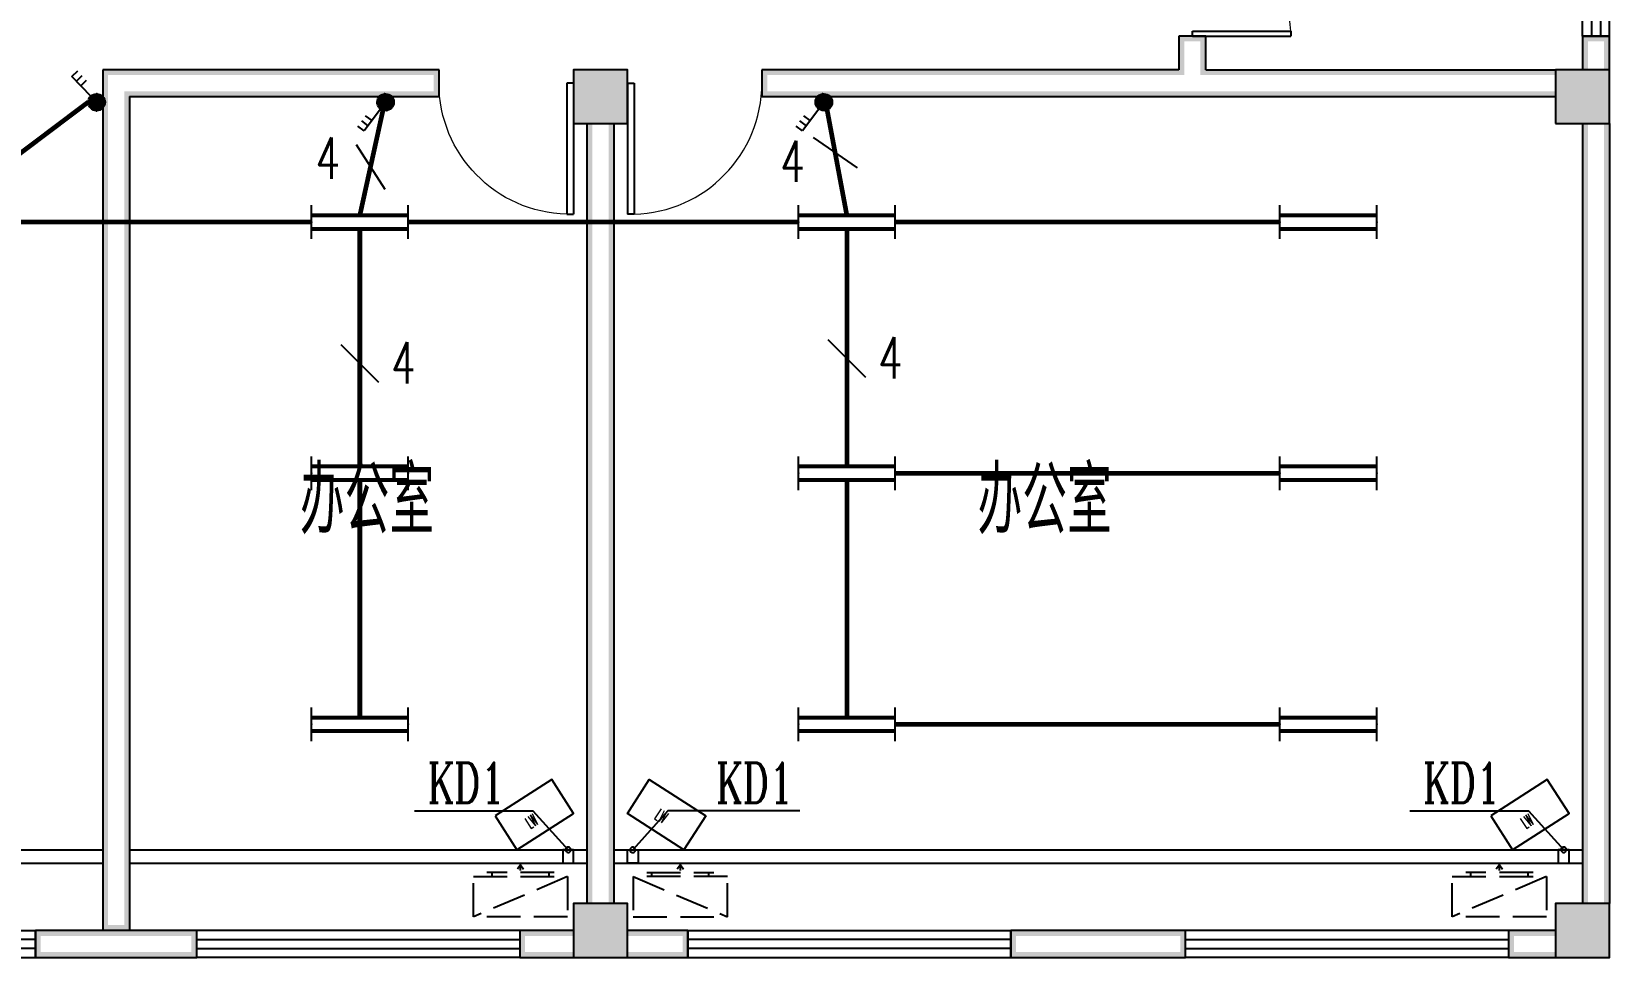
# Model space of a CAD drawing. Extents: x 6250600 to 6678662, y -692028 to -290561.
# Drawn here: x 6289883 to 6301612, y -496688 to -489804 of the extents above; entities that cross this region are included whole.
import ezdxf
from ezdxf.enums import TextEntityAlignment as Align

# ---------------------------------------------------------------- set-up
doc = ezdxf.new("R2010")
doc.units = 0
doc.header["$LTSCALE"] = 1000
doc.header["$MEASUREMENT"] = 0
doc.linetypes.add('DASH', pattern=[0.35, 0.25, -0.1])
doc.layers.get('0').update_dxf_attribs({"linetype": 'CONTINUOUS'})
for name, color, linetype in [('DIM-照明', 3, 'CONTINUOUS'), ('EQUIP-照明', 3, 'CONTINUOUS'), ('PUB_HATCH', 8, 'CONTINUOUS'), ('TEL_TEXT', 7, 'CONTINUOUS'), ('WIRE-照明', 1, 'CONTINUOUS'), ('建筑底图', 251, 'CONTINUOUS')]:
    doc.layers.add(name, color=color, linetype=linetype)
doc.styles.add('_TCH_DIM', font='SIMPLEX', dxfattribs={"bigfont": 'GBCBIG'})
doc.styles.add('_TCH_LABEL', font='COMPLEX', dxfattribs={"bigfont": 'GBCBIG'})
doc.styles.add('_TEL_DIM', font='sceie.shx', dxfattribs={"width": 0.8, "height": 3.5, "bigfont": 'sceic.shx'})
doc.styles.add('DIM_FONT', font='SIMPLEX', dxfattribs={"width": 0.7, "bigfont": 'GBCBIG'})
doc.styles.add('schuco', font='sceie.shx', dxfattribs={"width": 0.7, "bigfont": 'sceic.shx'})
doc.styles.get("Standard").update_dxf_attribs({"font": 'GBENOR', "bigfont": 'GBCBIG'})

# ---------------------------------------------------------------- blocks, each defined once
blk = doc.blocks.new('$equip$00001160')
for p, q in [((-1.2, 0.417), (-1.2, -0.417)), ((1.2, 0.417), (1.2, -0.417)), ((-1.2, 0.167), (1.2, 0.167)), ((-1.2, -0.167), (1.2, -0.167))]:
    blk.add_line(p, q)
at = {"const_width": 0.1}
for points in [[(-1.2, 0.167), (1.2, 0.167)], [(-1.2, -0.167), (1.2, -0.167)]]:
    blk.add_lwpolyline(points, dxfattribs=at)
at = {"layer": 'EQUIP-照明'}
for p in [(-1.2, 0), (0, 0.167), (1.2, 0), (0, -0.167)]:
    blk.add_point(p, dxfattribs=at)
at = {"layer": 'EQUIP-照明', "flags": 9}
blk.add_attdef('A', (0, 0), '', height=0.00002, dxfattribs=at)
blk = doc.blocks.new('$equip$00001964')
for p, q in [((0.147, 0.356), (0.625, 0.833)), ((0.625, 0.833), (0.766, 0.692)), ((0.399, 0.607), (0.54, 0.466)), ((0.512, 0.72), (0.653, 0.579))]:
    blk.add_line(p, q)
blk.add_circle((0, 0.208), 0.208)
for p in [(0, 0.417), (-0.208, 0.208), (0, 0), (0.208, 0.208)]:
    blk.add_point(p)
for points in [[(0, 0.417), (0, 0.417), (-0.104, 0.389), (0.104, 0.389)], [(-0.18, 0.313), (0.18, 0.313), (-0.208, 0.208), (0.208, 0.208)], [(-0.18, 0.104), (0.18, 0.104), (-0.208, 0.208), (0.208, 0.208)], [(-0.104, 0.389), (0.104, 0.389), (-0.18, 0.313), (0.18, 0.313)], [(-0.104, 0.028), (0.104, 0.028), (-0.18, 0.104), (0.18, 0.104)], [(0, 0), (0, 0), (-0.104, 0.028), (0.104, 0.028)]]:
    blk.add_solid(points)
at = {"layer": 'TEL_TEXT', "style": '_TEL_DIM', "flags": 1}
blk.add_attdef('A', text='', height=0.00002, dxfattribs=at).set_placement((0, 0), align=Align.MIDDLE_CENTER)
blk = doc.blocks.new('$TELECSYS$00000095')
blk.add_line((0.4, 0.4), (-0.4, -0.4))
at = {"width": 0.8}
blk.add_attdef('N', text='', height=1, dxfattribs=at).set_placement((-0.017, 1.056), align=Align.MIDDLE)
blk = doc.blocks.new('$TelecSys$00000152')
blk.add_blockref('$TELECSYS$00000095', (0, 0))
at = {"style": '_TEL_DIM', "width": 0.7}
blk.add_attdef('N', text='', height=0.875, dxfattribs=at).set_placement((-0.015, 0.924), align=Align.MIDDLE)
blk = doc.blocks.new('A$C2E081725')
at = {"linetype": 'DASH'}
for p, q in [((700, 94), (0, 394)), ((600, 64), (100, 64)), ((138, 94), (138, 64)), ((350, 8), (327, 39)), ((350, 49), (350, 0)), ((350, 8), (373, 39)), ((563, 94), (563, 64))]:
    blk.add_line(p, q, dxfattribs=at)
blk.add_lwpolyline([(0, 394), (0, 94), (700, 94), (700, 394)], close=True, dxfattribs=at)
blk = doc.blocks.new('$DorLib2D$00000002')
for p, q in [((-0.5, 0), (-0.5, 0.4875)), ((-0.475, 0.4875), (-0.5, 0.4875)), ((-0.475, 0), (-0.475, 0.4875)), ((0.475, 0), (0.475, 0.4875)), ((0.475, 0.4875), (0.5, 0.4875)), ((0.5, 0), (0.5, 0.4875)), ((-0.5, 0), (-0.475, 0)), ((0.5, 0), (0.475, 0))]:
    blk.add_line(p, q)
at = {"lineweight": 13}
for centre, start, end in [((-0.4875, 0), 0, 88.53072), ((0.4875, 0), 91.46928, 180)]:
    blk.add_arc(centre, 0.4875, start, end, dxfattribs=at)
blk = doc.blocks.new('$WINLIB2D$00000001')
at = {"color": 0}
for points in [[(-0.5, 0.5), (-0.5, -0.5)], [(-0.5, 0.5), (0.5, 0.5)], [(0.5, -0.5), (0.5, 0.5)], [(0.5, 0.1667), (-0.5, 0.1667)], [(0.5, -0.1667), (-0.5, -0.1667)], [(-0.5, -0.5), (0.5, -0.5)]]:
    blk.add_lwpolyline(points, dxfattribs=at)
blk = doc.blocks.new('$DorLib2D$00000001')
for p, q in [((0.45, 0.975), (0.5, 0.975)), ((0.45, 0), (0.45, 0.975)), ((0.5, 0), (0.5, 0.975)), ((0.5, 0), (0.45, 0))]:
    blk.add_line(p, q)
at = {"lineweight": 13}
blk.add_arc((0.475, 0), 0.975, 91.4693, 180, dxfattribs=at)
blk = doc.blocks.new('$TCHSYS$WIN2D')
for p, q in [((-0.5, 0.5), (0.5, 0.5)), ((-0.5, 0.5), (-0.5, -0.5)), ((0.5, 0.5), (0.5, -0.5)), ((0.5, 0.1667), (-0.5, 0.1667)), ((0.5, -0.1667), (-0.5, -0.1667)), ((-0.5, -0.5), (0.5, -0.5))]:
    blk.add_line(p, q)
blk = doc.blocks.new('_FZH')
blk.add_lwpolyline([(-0.5, -0.5), (0.5, -0.5), (0.5, 0.5), (-0.5, 0.5)], close=True)
at = {"layer": 'PUB_HATCH'}
blk.add_solid([(-0.5, -0.5), (0.5, -0.5), (-0.5, 0.5), (0.5, 0.5)], dxfattribs=at)

msp = doc.modelspace()

# ---------------------------------------------------------------- hatches: boundary and pattern name
at = {"layer": '建筑底图'}
for points in [[(6298611.8, -489837.6), (6298411.8, -489837.6), (6298451.8, -489877.6), (6298571.8, -489877.6)], [(6298411.8, -489837.6), (6298411.8, -490087.6), (6298451.8, -490127.6), (6298451.8, -489877.6)], [(6298611.8, -490087.6), (6298611.8, -489837.6), (6298571.8, -489877.6), (6298571.8, -490127.6)], [(6301611.8, -489837.6), (6301411.8, -489837.6), (6301451.8, -489877.6), (6301571.8, -489877.6)], [(6301411.8, -490087.6), (6301451.8, -490087.6), (6301451.8, -489877.6), (6301411.8, -489837.6)], [(6301571.8, -490087.6), (6301611.8, -490087.6), (6301611.8, -489837.6), (6301571.8, -489877.6)], [(6292911.8, -490087.6), (6290411.8, -490087.6), (6290451.8, -490127.6), (6292871.8, -490127.6)], [(6290411.8, -490087.6), (6290411.8, -496487.6), (6290451.8, -496487.6), (6290451.8, -490127.6)], [(6292911.8, -490287.6), (6292911.8, -490087.6), (6292871.8, -490127.6), (6292871.8, -490247.6)], [(6294311.8, -490087.6), (6293911.8, -490087.6), (6293951.8, -490127.6), (6294271.8, -490127.6)], [(6293911.8, -490087.6), (6293911.8, -490487.6), (6293951.8, -490447.6), (6293951.8, -490127.6)], [(6294311.8, -490487.6), (6294311.8, -490087.6), (6294271.8, -490127.6), (6294271.8, -490447.6)], [(6298411.8, -490087.6), (6295311.8, -490087.6), (6295351.8, -490127.6), (6298451.8, -490127.6)], [(6295311.8, -490087.6), (6295311.8, -490287.6), (6295351.8, -490247.6), (6295351.8, -490127.6)], [(6301211.8, -490127.6), (6301211.8, -490087.6), (6298611.8, -490087.6), (6298571.8, -490127.6)], [(6301611.8, -490087.6), (6301211.8, -490087.6), (6301251.8, -490127.6), (6301571.8, -490127.6)], [(6301211.8, -490087.6), (6301211.8, -490487.6), (6301251.8, -490447.6), (6301251.8, -490127.6)], [(6301611.8, -490487.6), (6301611.8, -490087.6), (6301571.8, -490127.6), (6301571.8, -490447.6)], [(6290611.8, -490287.6), (6292911.8, -490287.6), (6292871.8, -490247.6), (6290571.8, -490247.6)], [(6290611.8, -490287.6), (6290611.8, -496487.6), (6290571.8, -496487.6), (6290571.8, -490247.6)], [(6295311.8, -490287.6), (6298511.8, -490287.6), (6298511.8, -490247.6), (6295351.8, -490247.6)], [(6301211.8, -490287.6), (6301211.8, -490247.6), (6298511.8, -490247.6), (6298511.8, -490287.6)], [(6293911.8, -490487.6), (6294311.8, -490487.6), (6294271.8, -490447.6), (6293951.8, -490447.6)], [(6294011.8, -496287.6), (6294051.8, -496287.6), (6294051.8, -490487.6), (6294011.8, -490487.6)], [(6294171.8, -496287.6), (6294211.8, -496287.6), (6294211.8, -490487.6), (6294171.8, -490487.6)], [(6301211.8, -490487.6), (6301611.8, -490487.6), (6301571.8, -490447.6), (6301251.8, -490447.6)], [(6301411.8, -496287.6), (6301451.8, -496287.6), (6301451.8, -490487.6), (6301411.8, -490487.6)], [(6301571.8, -496287.6), (6301611.8, -496287.6), (6301611.8, -490487.6), (6301571.8, -490487.6)], [(6294311.8, -496287.6), (6293911.8, -496287.6), (6293951.8, -496327.6), (6294271.8, -496327.6)], [(6293911.8, -496287.6), (6293911.8, -496687.6), (6293951.8, -496647.6), (6293951.8, -496327.6)], [(6294311.8, -496687.6), (6294311.8, -496287.6), (6294271.8, -496327.6), (6294271.8, -496647.6)], [(6301611.8, -496287.6), (6301211.8, -496287.6), (6301251.8, -496327.6), (6301571.8, -496327.6)], [(6301211.8, -496287.6), (6301211.8, -496687.6), (6301251.8, -496647.6), (6301251.8, -496327.6)], [(6301611.8, -496687.6), (6301611.8, -496287.6), (6301571.8, -496327.6), (6301571.8, -496647.6)], [(6290611.8, -496487.6), (6290411.8, -496487.6), (6290411.8, -496447.6), (6290611.8, -496447.6)], [(6290511.8, -496487.6), (6289911.8, -496487.6), (6289951.8, -496527.6), (6290511.8, -496527.6)], [(6289911.8, -496487.6), (6289911.8, -496687.6), (6289951.8, -496647.6), (6289951.8, -496527.6)], [(6291111.8, -496487.6), (6290511.8, -496487.6), (6290511.8, -496527.6), (6291071.8, -496527.6)], [(6291111.8, -496687.6), (6291111.8, -496487.6), (6291071.8, -496527.6), (6291071.8, -496647.6)], [(6293911.8, -496527.6), (6293911.8, -496487.6), (6293511.8, -496487.6), (6293551.8, -496527.6)], [(6293511.8, -496487.6), (6293511.8, -496687.6), (6293551.8, -496647.6), (6293551.8, -496527.6)], [(6294311.8, -496487.6), (6294311.8, -496527.6), (6294721.8, -496527.6), (6294761.8, -496487.6)], [(6294761.8, -496687.6), (6294761.8, -496487.6), (6294721.8, -496527.6), (6294721.8, -496647.6)], [(6297811.8, -496487.6), (6297161.8, -496487.6), (6297201.8, -496527.6), (6297811.8, -496527.6)], [(6297161.8, -496487.6), (6297161.8, -496687.6), (6297201.8, -496647.6), (6297201.8, -496527.6)], [(6298461.8, -496487.6), (6297811.8, -496487.6), (6297811.8, -496527.6), (6298421.8, -496527.6)], [(6298461.8, -496687.6), (6298461.8, -496487.6), (6298421.8, -496527.6), (6298421.8, -496647.6)], [(6301211.8, -496527.6), (6301211.8, -496487.6), (6300861.8, -496487.6), (6300901.8, -496527.6)], [(6300861.8, -496487.6), (6300861.8, -496687.6), (6300901.8, -496647.6), (6300901.8, -496527.6)], [(6289911.8, -496687.6), (6290511.8, -496687.6), (6290511.8, -496647.6), (6289951.8, -496647.6)], [(6290511.8, -496687.6), (6291111.8, -496687.6), (6291071.8, -496647.6), (6290511.8, -496647.6)], [(6293911.8, -496687.6), (6293911.8, -496647.6), (6293551.8, -496647.6), (6293511.8, -496687.6)], [(6293911.8, -496687.6), (6294311.8, -496687.6), (6294271.8, -496647.6), (6293951.8, -496647.6)], [(6294311.8, -496647.6), (6294311.8, -496687.6), (6294761.8, -496687.6), (6294721.8, -496647.6)], [(6297161.8, -496687.6), (6297811.8, -496687.6), (6297811.8, -496647.6), (6297201.8, -496647.6)], [(6297811.8, -496687.6), (6298461.8, -496687.6), (6298421.8, -496647.6), (6297811.8, -496647.6)], [(6301211.8, -496687.6), (6301211.8, -496647.6), (6300901.8, -496647.6), (6300861.8, -496687.6)], [(6301211.8, -496687.6), (6301611.8, -496687.6), (6301571.8, -496647.6), (6301251.8, -496647.6)]]:
    msp.add_hatch(color=256, dxfattribs=at).paths.add_polyline_path(points)

# ---------------------------------------------------------------- linework, layer by layer
at = {"layer": 'WIRE-照明', "const_width": 35}
for points in [[(6289120.3, -491220.9), (6290304.1, -490328.7)], [(6292323.3, -491170.9), (6292495.5, -490387.5)], [(6295943.5, -491170.9), (6295796.7, -490387.5)], [(6291963.3, -491220.9), (6289120.3, -491220.9)], [(6292323.3, -491270.9), (6292323.3, -493037.6)], [(6295583.5, -491220.9), (6292683.3, -491220.9)], [(6295943.5, -491270.9), (6295943.5, -493037.6)], [(6299161.7, -491220.9), (6296303.5, -491220.9)], [(6299161.7, -493087.6), (6296303.5, -493087.6)], [(6292323.3, -493137.6), (6292323.3, -494904.3)], [(6295943.5, -493137.6), (6295943.5, -494904.3)], [(6299161.7, -494954.3), (6296303.5, -494954.3)]]:
    msp.add_lwpolyline(points, dxfattribs=at)
at = {"layer": '建筑底图'}
for p, q in [((6298611.8, -489837.6), (6298411.8, -489837.6)), ((6298411.8, -489837.6), (6298411.8, -490087.6)), ((6298611.8, -490087.6), (6298611.8, -489837.6)), ((6301611.8, -489837.6), (6301411.8, -489837.6)), ((6301411.8, -489837.6), (6301411.8, -490087.6)), ((6301611.8, -490087.6), (6301611.8, -489837.6)), ((6292911.8, -490087.6), (6290411.8, -490087.6)), ((6290411.8, -490087.6), (6290411.8, -496487.6)), ((6292911.8, -490287.6), (6292911.8, -490087.6)), ((6298411.8, -490087.6), (6295311.8, -490087.6)), ((6295311.8, -490087.6), (6295311.8, -490287.6)), ((6298611.8, -490087.6), (6301211.8, -490087.6)), ((6290611.8, -490287.6), (6292911.8, -490287.6)), ((6290611.8, -490287.6), (6290611.8, -496487.6)), ((6295311.8, -490287.6), (6298511.8, -490287.6)), ((6298511.8, -490287.6), (6301211.8, -490287.6)), ((6294011.8, -490487.6), (6294011.8, -496287.6)), ((6294211.8, -490487.6), (6294211.8, -496287.6)), ((6301411.8, -490487.6), (6301411.8, -496287.6)), ((6301611.8, -490487.6), (6301611.8, -496287.6)), ((6287011.8, -495887.6), (6290411.8, -495887.6)), ((6287011.8, -495987.6), (6290411.8, -495987.6)), ((6290611.8, -495887.6), (6294011.8, -495887.6)), ((6290611.8, -495987.6), (6294011.8, -495987.6)), ((6294211.8, -495887.6), (6297711.8, -495887.6)), ((6294211.8, -495987.6), (6297711.8, -495987.6)), ((6297711.8, -495887.6), (6301411.8, -495887.6)), ((6297711.8, -495987.6), (6301411.8, -495987.6)), ((6290511.8, -496487.6), (6289911.8, -496487.6)), ((6289911.8, -496487.6), (6289911.8, -496687.6)), ((6290611.8, -496487.6), (6290411.8, -496487.6)), ((6291111.8, -496487.6), (6290511.8, -496487.6)), ((6291111.8, -496687.6), (6291111.8, -496487.6)), ((6293911.8, -496487.6), (6293511.8, -496487.6)), ((6293511.8, -496487.6), (6293511.8, -496687.6)), ((6294761.8, -496487.6), (6294311.8, -496487.6)), ((6294761.8, -496687.6), (6294761.8, -496487.6)), ((6297811.8, -496487.6), (6297161.8, -496487.6)), ((6297161.8, -496487.6), (6297161.8, -496687.6)), ((6298461.8, -496487.6), (6297811.8, -496487.6)), ((6298461.8, -496687.6), (6298461.8, -496487.6)), ((6301211.8, -496487.6), (6300861.8, -496487.6)), ((6300861.8, -496487.6), (6300861.8, -496687.6)), ((6289911.8, -496687.6), (6290511.8, -496687.6)), ((6290511.8, -496687.6), (6291111.8, -496687.6)), ((6293511.8, -496687.6), (6293911.8, -496687.6)), ((6294311.8, -496687.6), (6294761.8, -496687.6)), ((6297161.8, -496687.6), (6297811.8, -496687.6)), ((6297811.8, -496687.6), (6298461.8, -496687.6)), ((6300861.8, -496687.6), (6301211.8, -496687.6))]:
    msp.add_line(p, q, dxfattribs=at)
for points in [[(6293329, -495635.2), (6293491.1, -495887.6), (6293911.8, -495617.4), (6293749.6, -495364.9)], [(6294894.6, -495635.2), (6294732.5, -495887.6), (6294311.8, -495617.4), (6294473.9, -495364.9)], [(6300729, -495635.2), (6300891.1, -495887.6), (6301311.8, -495617.4), (6301149.6, -495364.9)], [(6293831.8, -495987.6), (6293911.8, -495987.6), (6293911.8, -495887.6), (6293831.8, -495887.6)], [(6294391.8, -495987.6), (6294311.8, -495987.6), (6294311.8, -495887.6), (6294391.8, -495887.6)], [(6301231.8, -495987.6), (6301311.8, -495987.6), (6301311.8, -495887.6), (6301231.8, -495887.6)]]:
    msp.add_lwpolyline(points, close=True, dxfattribs=at)
for points in [[(6292729.1, -495597.7), (6293610.2, -495597.7), (6293871.8, -495887.6)], [(6295594.4, -495597.7), (6294613.4, -495597.7), (6294351.8, -495887.6)], [(6300129.1, -495597.7), (6301010.2, -495597.7), (6301271.8, -495887.6)]]:
    msp.add_lwpolyline(points, dxfattribs=at)
for points in [[(6293858.4, -495872.7, 1), (6293885.2, -495902.4, 1)], [(6294365.2, -495872.7, 1), (6294338.4, -495902.4, 1)], [(6301258.4, -495872.7, 1), (6301285.2, -495902.4, 1)]]:
    msp.add_lwpolyline(points, format="xyb", close=True, dxfattribs=at)

# ---------------------------------------------------------------- block references
at = {"layer": 'DIM-照明', "color": 1}
ref = msp.add_blockref('$TelecSys$00000152', (6292402.6, -490810.3), dxfattribs=dict(at, xscale=350, yscale=350, zscale=350, rotation=77.60384691416606))
ref.add_attrib('N', '4', dxfattribs={"layer": '0', "color": 7, "height": 306.2, "style": '_TCH_DIM', "width": 0.7}).set_placement((6292085.7, -490746.1), align=Align.MIDDLE)
ref = msp.add_blockref('$TelecSys$00000152', (6295856.1, -490704.3), dxfattribs=dict(at, xscale=350, yscale=350, zscale=350, rotation=100.6129778622507))
ref.add_attrib('N', '4', dxfattribs={"layer": '0', "color": 7, "height": 306.2, "style": '_TCH_DIM', "width": 0.7}).set_placement((6295539.3, -490769), align=Align.MIDDLE)
ref = msp.add_blockref('$TelecSys$00000152', (6292323.3, -492272.1), dxfattribs=dict(at, xscale=350, yscale=350, zscale=350, rotation=270))
ref.add_attrib('N', '4', dxfattribs={"layer": '0', "color": 7, "height": 306.2, "style": '_TCH_DIM', "width": 0.7}).set_placement((6292646.6, -492266.8), align=Align.MIDDLE)
ref = msp.add_blockref('$TelecSys$00000152', (6295943.5, -492235.8), dxfattribs=dict(at, xscale=350, yscale=350, zscale=350, rotation=270))
ref.add_attrib('N', '4', dxfattribs={"layer": '0', "color": 7, "height": 306.2, "style": '_TCH_DIM', "width": 0.7}).set_placement((6296266.8, -492230.5), align=Align.MIDDLE)
at = {"layer": 'EQUIP-照明', "color": 0}
for name, p, xscale, yscale, zscale, rotation in [('$equip$00001964', (6290429.1, -490331.2), 300.0000000000001, 300.0000000000001, 300.0000000000001, 88.85279580112795), ('$equip$00001964', (6292505.5, -490268.1), 300, 300, 300, 188.4387832224646), ('$equip$00001964', (6295763.1, -490268.1), 300, 300, 300, 188.4387832224646), ('$equip$00001160', (6292323.3, -491220.9), 300, 300, 300, 179.9999999999714), ('$equip$00001160', (6295943.5, -491220.9), 300, 300, 300, 179.9999999999714), ('$equip$00001160', (6299521.7, -491220.9), 300, 300, 300, 179.9999999999714), ('$equip$00001160', (6292323.3, -493087.6), 300, 300, 300, 179.9999999999714), ('$equip$00001160', (6295943.5, -493087.6), 300, 300, 300, 179.9999999999714), ('$equip$00001160', (6299521.7, -493087.6), 300, 300, 300, 179.9999999999714), ('$equip$00001160', (6292323.3, -494954.3), 300, 300, 300, 179.9999999999714), ('$equip$00001160', (6295943.5, -494954.3), 300, 300, 300, 179.9999999999714), ('$equip$00001160', (6299521.7, -494954.3), 300, 300, 300, 179.9999999999714)]:
    msp.add_blockref(name, p, dxfattribs=dict(at, xscale=xscale, yscale=yscale, zscale=zscale, rotation=rotation))
at = {"layer": '建筑底图'}
for name, p, xscale, yscale, zscale, rotation in [('$DorLib2D$00000002', (6298511.8, -489087.6), -1500, -1500, -1500, 90.00000000771503), ('$TCHSYS$WIN2D', (6301511.8, -489087.6), -1500, -199.9999982714653, -1500, 269.9999998714003), ('$WINLIB2D$00000001', (6288711.8, -496587.6), -2400, -199.9999949552584, -2400, 180), ('$WINLIB2D$00000001', (6292311.8, -496587.6), 2400, -200.0000048198272, 2400, 180.0000000469612), ('$WINLIB2D$00000001', (6295961.8, -496587.6), -2400, -200.0000048198272, -2400, 180.0000000469611), ('$WINLIB2D$00000001', (6299661.8, -496587.6), 2400, -200.0000067215879, 2400, 180.0000000596849)]:
    msp.add_blockref(name, p, dxfattribs=dict(at, xscale=xscale, yscale=yscale, zscale=zscale, rotation=rotation))
for name, p, xscale, yscale, zscale in [('_FZH', (6294111.8, -490287.6), 400, 400, 400), ('_FZH', (6301411.8, -490287.6), 400, 400, 400), ('$DorLib2D$00000001', (6293411.8, -490187.6), 1000, -1000, 1000), ('$DorLib2D$00000001', (6294811.8, -490187.6), -1000, -1000, -1000), ('_FZH', (6294111.8, -496487.6), 400, 400, 400), ('_FZH', (6301411.8, -496487.6), 400, 400, 400)]:
    msp.add_blockref(name, p, dxfattribs=dict(at, xscale=xscale, yscale=yscale, zscale=zscale))
at = {"layer": '建筑底图', "xscale": -1, "rotation": 180}
for p in [(6293167.8, -495992.1), (6300443.6, -495992.1)]:
    msp.add_blockref('A$C2E081725', p, dxfattribs=at)
at = {"layer": '建筑底图', "rotation": 180}
msp.add_blockref('A$C2E081725', (6295055.7, -495992.1), dxfattribs=at)

# ---------------------------------------------------------------- texts
at = {"layer": '建筑底图'}
for s, height, style, width, p in [('办公室', 500, 'schuco', 0.7, (6291877, -493539.3)), ('办公室', 500, 'schuco', 0.7, (6296914.1, -493539.3)), ('KD1', 297.5, '_TCH_LABEL', 0.705882, (6292824.4, -495537.6)), ('KD1', 297.5, '_TCH_LABEL', 0.705882, (6294969.1, -495537.6)), ('KD1', 297.5, '_TCH_LABEL', 0.705882, (6300224.4, -495537.6))]:
    msp.add_text(s, height=height, dxfattribs=dict(at, style=style, width=width)).set_placement(p)
at = {"layer": '建筑底图', "style": 'DIM_FONT', "width": 0.494118}
for rotation, p in [(32.71669, (6293590.7, -495733.5)), (327.28331, (6294507.8, -495653.1)), (32.71669, (6300990.7, -495733.5))]:
    msp.add_text('LW', height=89.65, rotation=rotation, dxfattribs=at).set_placement(p)

doc.saveas('drawing.dxf')
